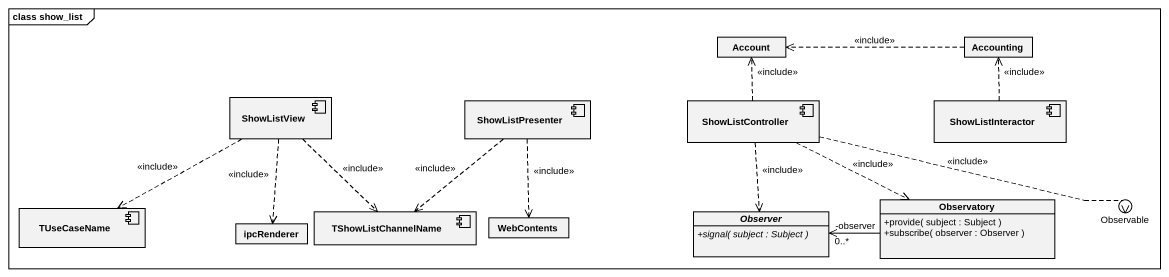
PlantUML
@startuml
mainframe class show_list
allowmixing
hide circle
hide empty members
skinparam classAttributeIconSize 0
class Account
class Accounting
component ShowListView
component ShowListPresenter
component ShowListController
component ShowListInteractor
component TUseCaseName
class ipcRenderer
component TShowListChannelName
class WebContents
abstract class Observer {
  {abstract} +signal( subject : Subject )
}
class Observatory {
  +provide( subject : Subject )
  +subscribe( observer : Observer )
}
() Observable
Accounting .left.> Account : <<include>>
ShowListView .left.> TUseCaseName : <<include>>
ShowListView ..> ipcRenderer : <<include>>
ShowListView ..> TShowListChannelName : <<include>>
ShowListPresenter ..> TShowListChannelName : <<include>>
ShowListPresenter ..> WebContents : <<include>>
ShowListController .up.> Account : <<include>>
ShowListController ..> Observer : <<include>>
ShowListController .right.> Observatory : <<include>>
ShowListController .right.> Observable : <<include>>
ShowListInteractor .up.> Accounting : <<include>>
Observatory -left-> "-observer\n0..*" Observer
@enduml
